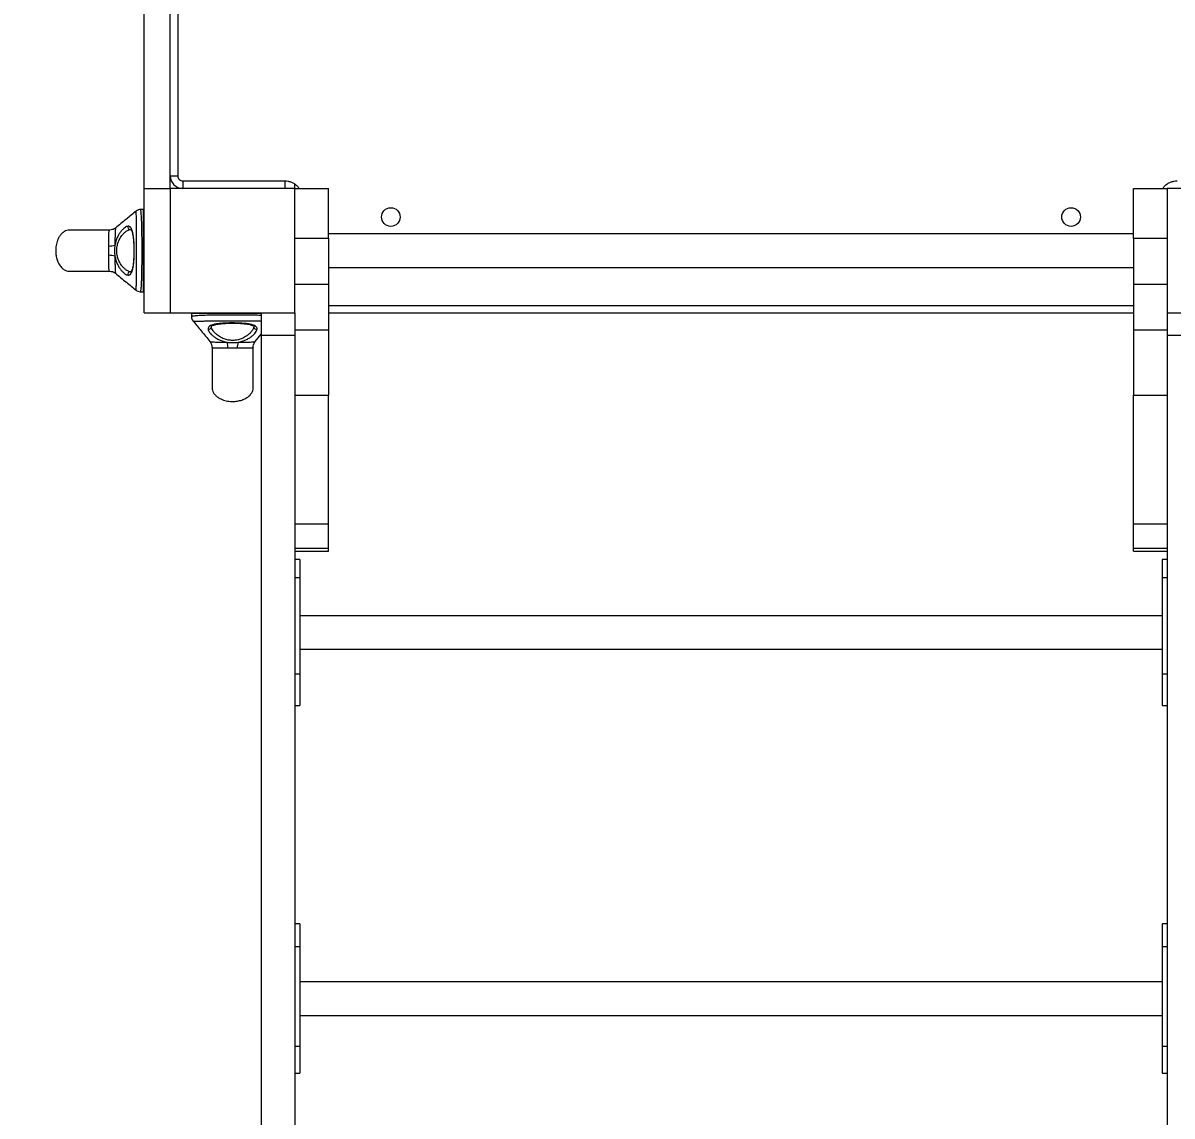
# Model space of a CAD drawing. Header units: millimetres. Extents: x -1410 to 10553, y -1584 to 10089.
# Drawn here: x 4925 to 5847, y 2357 to 3234 of the extents above; entities that cross this region are included whole.
import ezdxf

# ---------------------------------------------------------------- set-up
doc = ezdxf.new("R2010")
doc.units = ezdxf.units.MM
doc.layers.add('DiKom', color=7, linetype='Continuous')
doc.styles.add('style1', font='arial.ttf', dxfattribs={"width": 0.8})
doc.dimstyles.new('1-50', dxfattribs={"dimtxt": 400, "dimasz": 200, "dimexe": 100, "dimexo": 0, "dimgap": 200, "dimtad": 1, "dimtxsty": 'style1', "dimcen": 200, "dimclrd": 7, "dimclre": 7, "dimclrt": 7, "dimadec": 1, "dimazin": 2, "dimtfac": 1, "dimtmove": 0, "dimatfit": 2, "dimfxl": 0, "dimlwd": 25, "dimlwe": 18, "dimarcsym": 0})

# ---------------------------------------------------------------- blocks, each defined once
blk = doc.blocks.new('*D6')
at = {"layer": 'Defpoints', "color": 0, "transparency": 16777216}
for p in [(1052.64, 4838.28), (8552.64, 4538.78), (1052.64, -315.99)]:
    blk.add_point(p, dxfattribs=at)
at = {"layer": 'DiKom', "color": 7, "lineweight": 18, "transparency": 16777216}
for p, q in [((1052.64, 4838.28), (1052.64, -415.99)), ((8552.64, 4538.78), (8552.64, -415.99))]:
    blk.add_line(p, q, dxfattribs=at)
at = {"layer": 'DiKom', "color": 7, "lineweight": 25, "transparency": 16777216}
blk.add_line((8352.64, -315.99), (1252.64, -315.99), dxfattribs=at)
at = {"layer": 'DiKom', "color": 7, "transparency": 16777216}
for points in [[(1252.64, -282.66), (1252.64, -349.33), (1052.64, -315.99)], [(8352.64, -282.66), (8352.64, -349.33), (8552.64, -315.99)]]:
    blk.add_solid(points, dxfattribs=at)
at = {"layer": 'DiKom', "color": 7, "transparency": 16777216, "insert": (5447.5, 88.24), "char_height": 400, "attachment_point": 5, "style": 'style1'}
blk.add_mtext('7500', dxfattribs=at)
blk = doc.blocks.new('*D7')
at = {"layer": 'Defpoints', "color": 0, "transparency": 16777216}
for p in [(2743.2, 6351.78), (728.2, 735.28), (5494.1, 735.28)]:
    blk.add_point(p, dxfattribs=at)
at = {"layer": 'DiKom', "color": 7, "lineweight": 18, "transparency": 16777216}
for p, q in [((2743.2, 6351.78), (628.2, 6351.78)), ((5494.1, 735.28), (628.2, 735.28))]:
    blk.add_line(p, q, dxfattribs=at)
at = {"layer": 'DiKom', "color": 7, "lineweight": 25, "transparency": 16777216}
blk.add_line((728.2, 6151.78), (728.2, 935.28), dxfattribs=at)
at = {"layer": 'DiKom', "color": 7, "transparency": 16777216}
for points in [[(694.87, 6151.78), (761.53, 6151.78), (728.2, 6351.78)], [(694.87, 935.28), (761.53, 935.28), (728.2, 735.28)]]:
    blk.add_solid(points, dxfattribs=at)
at = {"layer": 'DiKom', "color": 7, "transparency": 16777216, "insert": (323.97, 4804.75), "char_height": 400, "attachment_point": 5, "rotation": 90, "style": 'style1'}
blk.add_mtext('5600', dxfattribs=at)
blk = doc.blocks.new('*D8')
at = {"layer": 'Defpoints', "color": 0, "transparency": 16777216}
for p in [(-447.36, 4071.35), (10552.64, 4053.78), (10552.64, -1484.16)]:
    blk.add_point(p, dxfattribs=at)
at = {"layer": 'DiKom', "color": 7, "lineweight": 18, "transparency": 16777216}
for p, q in [((-447.36, 4071.35), (-447.36, -1584.16)), ((10552.64, 4053.78), (10552.64, -1584.16))]:
    blk.add_line(p, q, dxfattribs=at)
at = {"layer": 'DiKom', "color": 7, "lineweight": 25, "transparency": 16777216}
blk.add_line((-247.36, -1484.16), (10352.64, -1484.16), dxfattribs=at)
at = {"layer": 'DiKom', "color": 7, "transparency": 16777216}
for points in [[(-247.36, -1450.83), (-247.36, -1517.5), (-447.36, -1484.16)], [(10352.64, -1450.83), (10352.64, -1517.5), (10552.64, -1484.16)]]:
    blk.add_solid(points, dxfattribs=at)
at = {"layer": 'DiKom', "color": 7, "transparency": 16777216, "insert": (5513.02, -1079.94), "char_height": 400, "attachment_point": 5, "style": 'style1'}
blk.add_mtext('11000', dxfattribs=at)

msp = doc.modelspace()

# ---------------------------------------------------------------- linework, layer by layer
at = {"color": 7, "linetype": 'Continuous', "lineweight": 15}
for p, q in [((5022.198, 3101.777), (5022.198, 3801.777)), ((5043.198, 3101.777), (5043.198, 3801.777)), ((5049.198, 3791.777), (5049.198, 3111.777)), ((5043.198, 3111.777), (5049.198, 3111.777)), ((5022.198, 3101.777), (5043.198, 3101.777)), ((5022.198, 3001.777), (5022.198, 3101.777)), ((5143.198, 3101.777), (5043.198, 3101.777)), ((5043.198, 3101.777), (5043.198, 3001.777)), ((5053.198, 3107.777), (5135.198, 3107.777)), ((5053.198, 3107.777), (5053.198, 3101.777)), ((5135.198, 3107.777), (5135.198, 3101.777)), ((5143.198, 3101.777), (5143.198, 3105.266)), ((5143.198, 3101.777), (5170.198, 3101.777)), ((5143.198, 3001.777), (5143.198, 3101.777)), ((5170.198, 3061.777), (5170.198, 3101.777)), ((5816.198, 3101.777), (5843.198, 3101.777)), ((5816.198, 3061.777), (5816.198, 3101.777)), ((5843.198, 3101.777), (5843.198, 3001.777)), ((5943.198, 3101.777), (5843.198, 3101.777)), ((5019.077, 3084.777), (5019.076, 3084.777)), ((5021.698, 3084.777), (5019.077, 3084.777)), ((5011.033, 3068.763), (5011.329, 3068.777)), ((5816.198, 3065.277), (5170.198, 3065.277)), ((5143.198, 3061.777), (5170.198, 3061.777)), ((5170.198, 3061.777), (5170.198, 3024.881)), ((5816.198, 3061.777), (5843.198, 3061.777)), ((5816.198, 3061.777), (5816.198, 3024.881)), ((5011.326, 3034.777), (5011.012, 3034.793)), ((5012.429, 3035.046), (5011.326, 3034.777)), ((5170.198, 3038.277), (5816.198, 3038.277)), ((5015.717, 3020.007), (5015.727, 3019.994)), ((5019.073, 3018.777), (5021.698, 3018.777)), ((5143.198, 3024.881), (5170.198, 3024.881)), ((5170.198, 3024.881), (5170.198, 2988.206)), ((5816.198, 3024.881), (5843.198, 3024.881)), ((5816.198, 3024.881), (5816.198, 2988.206)), ((5022.198, 3001.777), (5043.198, 3001.777)), ((5043.198, 3001.777), (5143.198, 3001.777)), ((5060.198, 3001.277), (5060.198, 2998.656)), ((5060.198, 2998.656), (5060.198, 2998.655)), ((5116.198, 3001.777), (5116.198, 2983.62)), ((5143.198, 3001.777), (5143.198, 2988.206)), ((5170.198, 3001.777), (5816.198, 3001.777)), ((5843.198, 3001.777), (5843.198, 2988.206)), ((5843.198, 3001.777), (5943.198, 3001.777)), ((5076.212, 2990.612), (5076.198, 2990.908)), ((5109.928, 2992.007), (5110.198, 2990.905)), ((5110.198, 2990.905), (5110.182, 2990.59)), ((5143.198, 2988.206), (5170.198, 2988.206)), ((5143.198, 2988.206), (5143.198, 2937.411)), ((5170.198, 2988.206), (5170.198, 2935.863)), ((5816.198, 2988.206), (5843.198, 2988.206)), ((5816.198, 2988.206), (5816.198, 2935.863)), ((5843.198, 2988.206), (5843.198, 2937.411)), ((5111.349, 2978.78), (5116.198, 2984.66)), ((5143.198, 2983.62), (5116.198, 2983.62)), ((5116.198, 2983.62), (5116.198, 1619.934)), ((5870.198, 2983.62), (5843.198, 2983.62)), ((5143.198, 2937.411), (5143.198, 1670.86)), ((5143.198, 2935.863), (5170.198, 2935.863)), ((5170.198, 2832.683), (5170.198, 2935.863)), ((5816.198, 2935.863), (5843.198, 2935.863)), ((5816.198, 2832.683), (5816.198, 2935.863)), ((5843.198, 2937.411), (5843.198, 1670.86)), ((5143.198, 2832.683), (5170.198, 2832.683)), ((5170.198, 2813.066), (5170.198, 2832.683)), ((5816.198, 2832.683), (5843.198, 2832.683)), ((5816.198, 2813.066), (5816.198, 2832.683)), ((5143.198, 2813.066), (5170.198, 2813.066)), ((5170.198, 2810.757), (5170.198, 2813.066)), ((5816.198, 2813.066), (5843.198, 2813.066)), ((5816.198, 2810.757), (5816.198, 2813.066)), ((5143.198, 2810.757), (5170.198, 2810.757)), ((5147.198, 2804.03), (5143.198, 2804.03)), ((5147.198, 2804.03), (5147.198, 2789.191)), ((5816.198, 2810.757), (5843.198, 2810.757)), ((5843.198, 2804.03), (5839.198, 2804.03)), ((5839.198, 2804.03), (5839.198, 2789.191)), ((5147.198, 2789.191), (5143.198, 2789.191)), ((5147.198, 2789.191), (5147.198, 2711.9)), ((5843.198, 2789.191), (5839.198, 2789.191)), ((5839.198, 2789.191), (5839.198, 2711.9)), ((5839.198, 2758.884), (5147.198, 2758.884)), ((5147.198, 2731.884), (5839.198, 2731.884)), ((5147.198, 2711.9), (5143.198, 2711.9)), ((5147.198, 2711.9), (5147.198, 2686.739)), ((5843.198, 2711.9), (5839.198, 2711.9)), ((5839.198, 2711.9), (5839.198, 2686.739)), ((5143.198, 2686.739), (5147.198, 2686.739)), ((5839.198, 2686.739), (5843.198, 2686.739)), ((5147.198, 2511.477), (5143.198, 2511.477)), ((5147.198, 2511.477), (5147.198, 2493.053)), ((5843.198, 2511.477), (5839.198, 2511.477)), ((5839.198, 2511.477), (5839.198, 2493.053)), ((5147.198, 2493.053), (5143.198, 2493.053)), ((5147.198, 2493.053), (5147.198, 2413.302)), ((5843.198, 2493.053), (5839.198, 2493.053)), ((5839.198, 2493.053), (5839.198, 2413.302)), ((5839.198, 2465.101), (5147.198, 2465.101)), ((5147.198, 2438.101), (5839.198, 2438.101)), ((5147.198, 2413.302), (5143.198, 2413.302)), ((5147.198, 2413.302), (5147.198, 2391.726)), ((5843.198, 2413.302), (5839.198, 2413.302)), ((5839.198, 2413.302), (5839.198, 2391.726)), ((5143.198, 2391.726), (5147.198, 2391.726)), ((5839.198, 2391.726), (5843.198, 2391.726))]:
    msp.add_line(p, q, dxfattribs=at)
at = {"color": 8, "linetype": 'Continuous', "lineweight": 15}
for p, q in [((5021.698, 3051.777), (5021.698, 3084.777)), ((5011.329, 3068.777), (5012.431, 3068.508)), ((5021.698, 3018.777), (5021.698, 3051.777)), ((5170.198, 3007.777), (5816.198, 3007.777)), ((5093.198, 3001.277), (5060.198, 3001.277)), ((5116.198, 3001.277), (5093.198, 3001.277)), ((5076.198, 2990.908), (5076.467, 2992.01))]:
    msp.add_line(p, q, dxfattribs=at)
at = {"color": 7, "linetype": 'Continuous', "lineweight": 15}
for centre in [(5220.198, 3078.777), (5766.198, 3078.777)]:
    msp.add_circle(centre, 7.5, dxfattribs=at)
for centre, radius, start, end in [((5053.198, 3111.777), 10, 180, 270), ((5021.698, 3084.277), 0.5, 0, 90), ((5011.166, 3070.769), 2.011, 160.454406, 266.208892), ((4993.258, 3075.204), 19.753, 271.783682, 286.088094), ((4993.252, 3028.372), 19.728, 73.875175, 88.200832), ((5011.147, 3032.785), 2.013, 93.857161, 199.483767), ((5021.698, 3019.277), 0.5, 270, 0), ((5060.698, 3001.277), 0.5, 90, 180), ((5074.206, 2990.745), 2.011, 250.454345, 356.209754), ((5112.19, 2990.726), 2.013, 183.859289, 289.482476), ((5069.765, 2972.836), 19.758, 1.785834, 16.086443), ((5116.603, 2972.831), 19.729, 163.875198, 178.200426)]:
    msp.add_arc(centre, radius, start, end, dxfattribs=at)
for points, knots in [([(5049.198, 3111.777), (5049.251, 3111.274), (5049.334, 3110.499), (5049.832, 3109.568), (5050.349, 3108.927), (5050.989, 3108.411), (5051.921, 3107.912), (5052.695, 3107.83), (5053.198, 3107.777)], [0, 0, 0, 0, 0.2394526, 0.3683545, 0.5000046, 0.6316397, 0.7605469, 1, 1, 1, 1]), ([(5015.693, 3083.532), (5013.075, 3081.363), (5007.425, 3076.682), (5002.089, 3072.294), (4999.226, 3069.94)], [0, 0, 0, 0, 0.4633422, 1, 1, 1, 1]), ([(5015.729, 3083.478), (5015.712, 3083.482), (5015.647, 3083.496), (5015.626, 3082.889), (5015.627, 3081.706), (5015.661, 3079.945), (5015.705, 3077.701), (5015.753, 3074.993), (5015.799, 3071.871), (5015.839, 3068.393), (5015.872, 3064.608), (5015.896, 3060.6), (5015.912, 3056.428), (5015.915, 3053.593), (5015.916, 3052.175)], [0, 0, 0, 0, 0.0317096, 0.122728, 0.2132396, 0.3021792, 0.39078, 0.4787512, 0.5660141, 0.6535107, 0.7400844, 0.8271141, 0.9134746, 1, 1, 1, 1]), ([(5019.252, 3084.777), (5018.664, 3084.741), (5017.341, 3084.661), (5016.295, 3083.946), (5015.714, 3083.549)], [0, 0, 0, 0, 0.4443499, 1, 1, 1, 1]), ([(5009.271, 3071.442), (5008.852, 3071.358), (5008.018, 3071.19), (5006.577, 3070.293), (5005.053, 3068.97), (5003.486, 3067.199), (5001.966, 3065.024), (5000.593, 3062.447), (4999.434, 3059.519), (4998.966, 3057.324), (4998.731, 3056.225)], [0, 0, 0, 0, 0.1231793, 0.2457228, 0.3696631, 0.4935945, 0.6191774, 0.7452768, 0.8724315, 1, 1, 1, 1]), ([(5014.184, 3052.209), (5014.169, 3053.522), (5014.137, 3056.147), (5013.934, 3059.906), (5013.606, 3063.33), (5013.125, 3066.286), (5012.478, 3068.654), (5011.634, 3070.338), (5010.594, 3071.35), (5009.711, 3071.411), (5009.271, 3071.442)], [0, 0, 0, 0, 0.1260788, 0.2519524, 0.3781149, 0.5032635, 0.6286327, 0.7530035, 0.8768383, 1, 1, 1, 1]), ([(4962.198, 3068.277), (4961.523, 3068.222), (4960.106, 3068.106), (4958.043, 3067.161), (4956.122, 3065.661), (4954.483, 3063.673), (4953.207, 3061.425), (4952.31, 3059.146), (4951.712, 3056.928), (4951.316, 3054.583), (4951.138, 3051.862), (4951.313, 3048.676), (4951.994, 3045.236), (4953.265, 3041.876), (4955.097, 3038.956), (4957.341, 3036.811), (4959.767, 3035.505), (4961.428, 3035.349), (4962.198, 3035.277)], [0, 0, 0, 0, 0.046332, 0.0973782, 0.1534123, 0.213133, 0.2735572, 0.3308293, 0.3813381, 0.4315806, 0.4944355, 0.568713, 0.6508214, 0.7350013, 0.8148891, 0.8859737, 0.9471352, 1, 1, 1, 1]), ([(4994.475, 3068.277), (4993.993, 3068.277), (4991.546, 3068.277), (4987.843, 3068.277), (4983.612, 3068.277), (4980.46, 3068.277), (4977.895, 3068.277), (4975.707, 3068.277), (4973.552, 3068.277), (4971.431, 3068.277), (4969.255, 3068.277), (4967.131, 3068.277), (4965.182, 3068.277), (4963.574, 3068.277), (4962.43, 3068.277), (4962.278, 3068.277), (4962.198, 3068.277)], [0, 0, 0, 0, 0.020933, 0.1064437, 0.1818465, 0.2432847, 0.2897306, 0.3429451, 0.3919267, 0.4493827, 0.5159666, 0.5923446, 0.678971, 0.7760243, 0.8833159, 1, 1, 1, 1]), ([(4993.872, 3055.461), (4993.874, 3056.391), (4993.877, 3058.227), (4993.884, 3060.784), (4993.893, 3063.055), (4993.915, 3064.958), (4993.965, 3066.454), (4994.065, 3067.504), (4994.227, 3068.156), (4994.385, 3068.237), (4994.462, 3068.277)], [0, 0, 0, 0, 0.1500468, 0.2961591, 0.4337455, 0.5636204, 0.6846068, 0.7965074, 0.9000154, 1, 1, 1, 1]), ([(4999.264, 3069.97), (4998.479, 3069.443), (4997.049, 3068.485), (4995.244, 3068.342), (4994.43, 3068.277)], [0, 0, 0, 0, 0.5489326, 1, 1, 1, 1]), ([(5011.012, 3034.793), (5010.691, 3034.85), (5010.053, 3034.964), (5008.978, 3035.464), (5007.938, 3036.127), (5006.955, 3036.905), (5006.069, 3037.715), (5005.187, 3038.641), (5004.211, 3039.812), (5003.195, 3041.26), (5002.197, 3043.034), (5001.424, 3044.826), (5000.863, 3046.586), (5000.357, 3048.825), (5000.143, 3051.185), (5000.249, 3053.548), (5000.483, 3055.283), (5000.865, 3056.973), (5001.429, 3058.737), (5002.207, 3060.534), (5003.209, 3062.312), (5004.172, 3063.68), (5005.015, 3064.705), (5005.753, 3065.513), (5006.472, 3066.213), (5007.197, 3066.841), (5008.209, 3067.621), (5009.56, 3068.451), (5010.542, 3068.659), (5011.033, 3068.763)], [0, 0, 0, 0, 0.041222, 0.0821281, 0.1250208, 0.1561728, 0.1875285, 0.2187591, 0.249823, 0.2930523, 0.3339908, 0.3746552, 0.4065841, 0.4373156, 0.4995279, 0.5305492, 0.5619891, 0.5927439, 0.6247054, 0.6655913, 0.7066868, 0.7500095, 0.7745884, 0.7981953, 0.8286878, 0.8507071, 0.8752623, 0.9375802, 1, 1, 1, 1]), ([(5011.96, 3068.306), (5011.949, 3068.295), (5011.928, 3068.272), (5012.176, 3067.878), (5012.527, 3067.046), (5012.982, 3065.398), (5013.344, 3063.425), (5013.639, 3061.046), (5013.862, 3058.259), (5014.003, 3055.095), (5014.051, 3051.596), (5013.991, 3048.019), (5013.824, 3044.707), (5013.579, 3041.958), (5013.283, 3039.773), (5012.938, 3037.999), (5012.614, 3036.823), (5012.277, 3035.936), (5012.083, 3035.568), (5012.145, 3035.46), (5012.177, 3035.403)], [0, 0, 0, 0, 0.0184324, 0.0380095, 0.106458, 0.1663696, 0.2266208, 0.2895094, 0.3554424, 0.4263929, 0.5016988, 0.5819116, 0.6581547, 0.7255845, 0.7832961, 0.8368759, 0.8926563, 0.9219087, 0.9591823, 1, 1, 1, 1]), ([(4993.871, 3048.09), (4993.895, 3049.319), (4993.942, 3051.776), (4993.896, 3054.233), (4993.872, 3055.461)], [0, 0, 0, 0, 0.5000065, 1, 1, 1, 1]), ([(4998.731, 3056.225), (4998.576, 3054.742), (4998.266, 3051.775), (4998.576, 3048.808), (4998.731, 3047.324)], [0, 0, 0, 0, 0.499972, 1, 1, 1, 1]), ([(4994.453, 3035.277), (4994.376, 3035.316), (4994.216, 3035.397), (4994.058, 3036.045), (4993.961, 3037.091), (4993.913, 3038.582), (4993.892, 3040.487), (4993.882, 3042.764), (4993.875, 3045.326), (4993.873, 3047.16), (4993.871, 3048.09)], [0, 0, 0, 0, 0.0991555, 0.2031798, 0.3146474, 0.4351773, 0.5656011, 0.7040188, 0.8499584, 1, 1, 1, 1]), ([(4998.731, 3047.324), (4998.965, 3046.227), (4999.431, 3044.041), (5000.584, 3041.119), (5001.948, 3038.554), (5003.463, 3036.38), (5005.021, 3034.613), (5006.547, 3033.281), (5007.99, 3032.374), (5008.83, 3032.2), (5009.25, 3032.113)], [0, 0, 0, 0, 0.1276194, 0.2541802, 0.3806188, 0.505084, 0.6296233, 0.7528801, 0.8764553, 1, 1, 1, 1]), ([(5009.25, 3032.113), (5009.704, 3032.144), (5010.615, 3032.205), (5011.679, 3033.273), (5012.534, 3035.05), (5013.183, 3037.548), (5013.658, 3040.652), (5013.974, 3044.234), (5014.161, 3048.145), (5014.177, 3050.851), (5014.184, 3052.209)], [0, 0, 0, 0, 0.1234474, 0.2471602, 0.3720042, 0.4967756, 0.6223027, 0.7482485, 0.873771, 1, 1, 1, 1]), ([(4962.198, 3035.277), (4962.278, 3035.277), (4962.43, 3035.277), (4963.574, 3035.277), (4965.182, 3035.277), (4967.131, 3035.277), (4969.255, 3035.277), (4971.431, 3035.277), (4973.552, 3035.277), (4975.544, 3035.277), (4977.355, 3035.277), (4979.112, 3035.277), (4981.074, 3035.277), (4983.874, 3035.277), (4987.843, 3035.277), (4991.544, 3035.277), (4993.989, 3035.277), (4994.468, 3035.277)], [0, 0, 0, 0, 0.1166933, 0.2239934, 0.3210544, 0.4076876, 0.4840717, 0.5506608, 0.6081214, 0.6571068, 0.6982487, 0.7323753, 0.7706352, 0.8182304, 0.8936391, 0.9791566, 1, 1, 1, 1]), ([(4994.421, 3035.277), (4995.221, 3035.214), (4997.028, 3035.074), (4998.464, 3034.111), (4999.264, 3033.575)], [0, 0, 0, 0, 0.4431673, 1, 1, 1, 1]), ([(4999.202, 3033.626), (5002.116, 3031.223), (5007.691, 3026.626), (5013.13, 3022.136), (5015.725, 3019.992)], [0, 0, 0, 0, 0.5226788, 1, 1, 1, 1]), ([(5015.711, 3020.006), (5016.151, 3019.69), (5017.171, 3018.956), (5018.494, 3018.842), (5019.246, 3018.777)], [0, 0, 0, 0, 0.4310416, 1, 1, 1, 1]), ([(5060.198, 2998.831), (5060.234, 2998.243), (5060.314, 2996.92), (5061.029, 2995.874), (5061.426, 2995.293)], [0, 0, 0, 0, 0.4443619, 1, 1, 1, 1]), ([(5061.443, 2995.272), (5063.612, 2992.654), (5068.292, 2987.004), (5072.68, 2981.668), (5075.035, 2978.805)], [0, 0, 0, 0, 0.4633423, 1, 1, 1, 1]), ([(5061.496, 2995.307), (5061.493, 2995.291), (5061.478, 2995.226), (5062.085, 2995.205), (5063.269, 2995.205), (5065.029, 2995.24), (5067.274, 2995.284), (5069.981, 2995.332), (5073.104, 2995.377), (5076.582, 2995.418), (5080.367, 2995.451), (5084.375, 2995.475), (5088.547, 2995.491), (5091.381, 2995.493), (5092.8, 2995.495)], [0, 0, 0, 0, 0.0317098, 0.1227277, 0.2132401, 0.302179, 0.3907798, 0.4787517, 0.5660151, 0.653511, 0.7400846, 0.8271144, 0.9134765, 1, 1, 1, 1]), ([(5092.766, 2993.763), (5091.453, 2993.748), (5088.828, 2993.716), (5085.069, 2993.513), (5081.645, 2993.185), (5078.689, 2992.704), (5076.32, 2992.057), (5074.636, 2991.213), (5073.625, 2990.173), (5073.563, 2989.29), (5073.533, 2988.85)], [0, 0, 0, 0, 0.1260802, 0.2519537, 0.3781164, 0.5032636, 0.628634, 0.7530044, 0.8768382, 1, 1, 1, 1]), ([(5073.533, 2988.85), (5073.617, 2988.431), (5073.785, 2987.596), (5074.682, 2986.156), (5076.005, 2984.632), (5077.775, 2983.065), (5079.95, 2981.545), (5082.527, 2980.172), (5085.456, 2979.013), (5087.65, 2978.545), (5088.75, 2978.31)], [0, 0, 0, 0, 0.1231794, 0.2457236, 0.3696631, 0.4935945, 0.6191787, 0.7452771, 0.8724301, 1, 1, 1, 1]), ([(5110.182, 2990.59), (5110.125, 2990.27), (5110.011, 2989.631), (5109.511, 2988.557), (5108.848, 2987.517), (5108.07, 2986.533), (5107.26, 2985.648), (5106.334, 2984.765), (5105.162, 2983.79), (5103.714, 2982.774), (5101.94, 2981.776), (5100.149, 2981.002), (5098.389, 2980.441), (5096.15, 2979.935), (5093.789, 2979.721), (5091.427, 2979.828), (5089.691, 2980.062), (5088.002, 2980.444), (5086.238, 2981.008), (5084.441, 2981.786), (5082.663, 2982.788), (5081.295, 2983.751), (5080.27, 2984.594), (5079.462, 2985.331), (5078.762, 2986.05), (5078.133, 2986.776), (5077.354, 2987.788), (5076.524, 2989.139), (5076.316, 2990.12), (5076.212, 2990.612)], [0, 0, 0, 0, 0.0412219, 0.0821283, 0.1250211, 0.1561722, 0.1875295, 0.2187593, 0.2498234, 0.2930525, 0.3339914, 0.3746553, 0.4065837, 0.437315, 0.4995286, 0.5305496, 0.5619885, 0.5927429, 0.6247052, 0.6655914, 0.7066871, 0.7500092, 0.7745883, 0.798195, 0.8286871, 0.8507069, 0.8752621, 0.93758, 1, 1, 1, 1]), ([(5076.669, 2991.538), (5076.68, 2991.528), (5076.703, 2991.506), (5077.097, 2991.755), (5077.929, 2992.106), (5079.577, 2992.561), (5081.55, 2992.923), (5083.929, 2993.218), (5086.716, 2993.441), (5089.88, 2993.582), (5093.378, 2993.63), (5096.955, 2993.57), (5100.267, 2993.403), (5103.017, 2993.157), (5105.202, 2992.862), (5106.975, 2992.517), (5108.151, 2992.193), (5109.039, 2991.856), (5109.407, 2991.661), (5109.515, 2991.724), (5109.571, 2991.756)], [0, 0, 0, 0, 0.0184323, 0.0380097, 0.1064585, 0.1663699, 0.2266201, 0.2895089, 0.3554421, 0.426393, 0.5016983, 0.5819129, 0.6581543, 0.7255856, 0.7832953, 0.8368754, 0.892657, 0.9219093, 0.9591826, 1, 1, 1, 1]), ([(5112.861, 2988.828), (5112.831, 2989.283), (5112.77, 2990.194), (5111.702, 2991.258), (5109.925, 2992.113), (5107.426, 2992.762), (5104.323, 2993.236), (5100.741, 2993.553), (5096.83, 2993.74), (5094.123, 2993.755), (5092.766, 2993.763)], [0, 0, 0, 0, 0.1234479, 0.2471608, 0.3720038, 0.4967771, 0.6223034, 0.7482474, 0.8737717, 1, 1, 1, 1]), ([(5097.651, 2978.31), (5098.748, 2978.544), (5100.934, 2979.009), (5103.856, 2980.163), (5106.42, 2981.527), (5108.595, 2983.042), (5110.362, 2984.6), (5111.694, 2986.126), (5112.6, 2987.569), (5112.774, 2988.409), (5112.861, 2988.828)], [0, 0, 0, 0, 0.1276223, 0.2541801, 0.3806183, 0.5050851, 0.6296225, 0.7528799, 0.876456, 1, 1, 1, 1]), ([(5075.005, 2978.843), (5075.531, 2978.058), (5076.49, 2976.628), (5076.633, 2974.823), (5076.698, 2974.009)], [0, 0, 0, 0, 0.5489272, 1, 1, 1, 1]), ([(5076.698, 2974.053), (5076.698, 2973.572), (5076.698, 2971.125), (5076.698, 2967.422), (5076.698, 2963.191), (5076.698, 2960.039), (5076.698, 2957.474), (5076.698, 2955.286), (5076.698, 2953.131), (5076.698, 2951.009), (5076.698, 2948.834), (5076.698, 2946.71), (5076.698, 2944.761), (5076.698, 2943.153), (5076.698, 2942.009), (5076.698, 2941.856), (5076.698, 2941.777)], [0, 0, 0, 0, 0.0209337, 0.106444, 0.1818467, 0.2432854, 0.2897306, 0.3429458, 0.3919269, 0.4493831, 0.5159668, 0.5923448, 0.6789714, 0.7760243, 0.8833159, 1, 1, 1, 1]), ([(5089.514, 2973.451), (5088.584, 2973.453), (5086.748, 2973.456), (5084.19, 2973.462), (5081.919, 2973.472), (5080.017, 2973.494), (5078.521, 2973.544), (5077.471, 2973.643), (5076.819, 2973.806), (5076.738, 2973.963), (5076.698, 2974.041)], [0, 0, 0, 0, 0.1500459, 0.2961619, 0.4337465, 0.5636219, 0.684608, 0.7965086, 0.9000164, 1, 1, 1, 1]), ([(5088.75, 2978.31), (5090.233, 2978.155), (5093.2, 2977.845), (5096.167, 2978.155), (5097.651, 2978.31)], [0, 0, 0, 0, 0.4999652, 1, 1, 1, 1]), ([(5096.884, 2973.45), (5095.656, 2973.474), (5093.199, 2973.52), (5090.742, 2973.474), (5089.514, 2973.451)], [0, 0, 0, 0, 0.4999995, 1, 1, 1, 1]), ([(5109.698, 2974.032), (5109.659, 2973.954), (5109.578, 2973.795), (5108.93, 2973.636), (5107.884, 2973.54), (5106.393, 2973.492), (5104.488, 2973.471), (5102.211, 2973.461), (5099.649, 2973.454), (5097.814, 2973.451), (5096.884, 2973.45)], [0, 0, 0, 0, 0.0991551, 0.2031794, 0.3146486, 0.435176, 0.5656001, 0.7040187, 0.8499557, 1, 1, 1, 1]), ([(5109.698, 2974), (5109.76, 2974.8), (5109.901, 2976.607), (5110.864, 2978.043), (5111.4, 2978.842)], [0, 0, 0, 0, 0.4431635, 1, 1, 1, 1]), ([(5109.698, 2941.777), (5109.698, 2941.856), (5109.698, 2942.009), (5109.698, 2943.153), (5109.698, 2944.761), (5109.698, 2946.71), (5109.698, 2948.834), (5109.698, 2951.009), (5109.698, 2953.131), (5109.698, 2955.123), (5109.698, 2956.934), (5109.698, 2958.69), (5109.698, 2960.653), (5109.698, 2963.453), (5109.698, 2967.422), (5109.698, 2971.123), (5109.698, 2973.568), (5109.698, 2974.047)], [0, 0, 0, 0, 0.1166934, 0.2239936, 0.3210543, 0.4076878, 0.4840719, 0.5506609, 0.6081217, 0.6571067, 0.6982495, 0.7323761, 0.7706353, 0.8182308, 0.8936395, 0.9791567, 1, 1, 1, 1]), ([(5076.698, 2941.777), (5076.753, 2941.102), (5076.869, 2939.685), (5077.813, 2937.621), (5079.314, 2935.701), (5081.301, 2934.062), (5083.55, 2932.786), (5085.828, 2931.889), (5088.047, 2931.29), (5090.392, 2930.895), (5093.112, 2930.717), (5096.299, 2930.892), (5099.739, 2931.573), (5103.099, 2932.844), (5106.018, 2934.675), (5108.164, 2936.92), (5109.469, 2939.345), (5109.625, 2941.007), (5109.698, 2941.777)], [0, 0, 0, 0, 0.0463335, 0.0973776, 0.1534123, 0.2131332, 0.2735563, 0.3308302, 0.3813377, 0.4315814, 0.4944342, 0.5687123, 0.6508222, 0.7350014, 0.8148892, 0.8859728, 0.9471345, 1, 1, 1, 1])]:
    msp.add_open_spline(points, degree=3, knots=knots, dxfattribs=at)
at = {"color": 8, "linetype": 'Continuous', "lineweight": 15}
for points, knots in [([(5135.198, 3107.777), (5136.052, 3107.731), (5137.81, 3107.637), (5140.422, 3106.86), (5142.921, 3105.561), (5145.083, 3103.86), (5146.15, 3102.432), (5146.64, 3101.777)], [0, 0, 0, 0, 0.1905531, 0.3925203, 0.602885, 0.8177121, 1, 1, 1, 1]), ([(5839.755, 3101.777), (5840.245, 3102.432), (5841.313, 3103.86), (5843.475, 3105.561), (5845.974, 3106.86), (5848.586, 3107.637), (5850.344, 3107.731), (5851.198, 3107.777)], [0, 0, 0, 0, 0.1822892, 0.3971127, 0.6074784, 0.8094457, 1, 1, 1, 1]), ([(5020.531, 3051.777), (5020.53, 3053.381), (5020.526, 3056.574), (5020.496, 3061.239), (5020.447, 3065.663), (5020.384, 3069.4), (5020.313, 3072.466), (5020.239, 3074.928), (5020.142, 3077.451), (5020.013, 3079.864), (5019.857, 3081.798), (5019.697, 3083.115), (5019.538, 3083.968), (5019.339, 3084.634), (5019.172, 3084.715), (5019.073, 3084.764)], [0, 0, 0, 0, 0.0926575, 0.184413, 0.2752635, 0.3652119, 0.4302596, 0.4936746, 0.5554532, 0.6450183, 0.7309158, 0.7933301, 0.8542786, 0.9137627, 1, 1, 1, 1]), ([(4999.236, 3069.928), (4999.229, 3069.919), (4999.21, 3069.896), (4999.172, 3069.673), (4999.132, 3069.371), (4999.098, 3069.073), (4999.066, 3068.736), (4999.034, 3068.357), (4999.006, 3067.977), (4998.977, 3067.521), (4998.951, 3067.055), (4998.904, 3066.081), (4998.843, 3064.389), (4998.788, 3061.875), (4998.751, 3059.128), (4998.738, 3057.223), (4998.731, 3056.225)], [0, 0, 0, 0, 0.0458247, 0.1238155, 0.1570612, 0.1972737, 0.2442671, 0.2703399, 0.3100157, 0.3476691, 0.3834933, 0.4174984, 0.5599008, 0.7089156, 0.8476334, 1, 1, 1, 1]), ([(4998.731, 3047.324), (4998.739, 3046.13), (4998.756, 3043.776), (4998.807, 3040.541), (4998.886, 3037.774), (4998.993, 3035.63), (4999.112, 3034.258), (4999.208, 3033.623), (4999.227, 3033.654), (4999.233, 3033.664)], [0, 0, 0, 0, 0.181319, 0.357697, 0.5238951, 0.6775902, 0.81661, 0.9425769, 1, 1, 1, 1]), ([(5015.916, 3052.175), (5015.916, 3051.742), (5015.916, 3050.572), (5015.913, 3048.364), (5015.905, 3045.286), (5015.891, 3041.963), (5015.868, 3038.62), (5015.841, 3035.44), (5015.808, 3032.455), (5015.771, 3029.751), (5015.742, 3027.938), (5015.72, 3026.7), (5015.706, 3025.963), (5015.693, 3025.25), (5015.679, 3024.562), (5015.666, 3023.905), (5015.645, 3022.831), (5015.623, 3021.557), (5015.625, 3020.731), (5015.646, 3020.357), (5015.66, 3020.205), (5015.679, 3020.093), (5015.697, 3020.027), (5015.712, 3020.011), (5015.717, 3020.007)], [0, 0, 0, 0, 0.0260266, 0.0703201, 0.1328166, 0.2128849, 0.2766049, 0.348885, 0.4288399, 0.4947131, 0.5654527, 0.5899818, 0.6150493, 0.6407041, 0.6670027, 0.6940235, 0.7216818, 0.8097617, 0.8989041, 0.9215938, 0.944298, 0.966985, 0.989709, 1, 1, 1, 1]), ([(5019.066, 3018.814), (5019.099, 3018.804), (5019.204, 3018.773), (5019.393, 3019.084), (5019.623, 3019.912), (5019.812, 3021.33), (5019.953, 3022.941), (5020.058, 3024.537), (5020.169, 3026.747), (5020.279, 3029.766), (5020.364, 3033.21), (5020.422, 3036.445), (5020.462, 3039.275), (5020.498, 3042.752), (5020.525, 3046.933), (5020.529, 3050.153), (5020.531, 3051.777)], [0, 0, 0, 0, 0.0272303, 0.0869738, 0.1764281, 0.2692659, 0.3258076, 0.3840611, 0.4440248, 0.5371365, 0.6340978, 0.6934329, 0.7534341, 0.8141009, 0.9063013, 1, 1, 1, 1]), ([(5093.198, 3000.11), (5091.594, 3000.108), (5088.401, 3000.105), (5083.736, 3000.075), (5079.312, 3000.026), (5075.575, 2999.963), (5072.509, 2999.892), (5070.046, 2999.818), (5067.524, 2999.72), (5065.111, 2999.592), (5063.176, 2999.436), (5061.859, 2999.276), (5061.006, 2999.117), (5060.341, 2998.918), (5060.259, 2998.751), (5060.211, 2998.652)], [0, 0, 0, 0, 0.0926596, 0.1844137, 0.2752638, 0.3652116, 0.4302605, 0.4936742, 0.5554535, 0.6450185, 0.730916, 0.7933305, 0.8542788, 0.9137626, 1, 1, 1, 1]), ([(5116.198, 2999.814), (5115.862, 2999.827), (5114.378, 2999.883), (5111.75, 2999.942), (5108.532, 3000.001), (5105.699, 3000.04), (5102.223, 3000.076), (5098.042, 3000.104), (5094.821, 3000.108), (5093.198, 3000.11)], [0, 0, 0, 0, 0.0576484, 0.2550539, 0.3758579, 0.4980146, 0.621525, 0.8092392, 1, 1, 1, 1]), ([(5092.8, 2995.495), (5093.233, 2995.495), (5094.403, 2995.495), (5096.61, 2995.492), (5099.689, 2995.484), (5103.011, 2995.469), (5106.354, 2995.447), (5109.538, 2995.42), (5112.508, 2995.387), (5114.765, 2995.357), (5115.846, 2995.339), (5116.198, 2995.333)], [0, 0, 0, 0, 0.0494244, 0.1335357, 0.2522115, 0.4042555, 0.5252551, 0.6625081, 0.8143355, 0.939425, 1, 1, 1, 1]), ([(5075.047, 2978.815), (5075.056, 2978.808), (5075.079, 2978.789), (5075.301, 2978.75), (5075.604, 2978.711), (5075.902, 2978.677), (5076.238, 2978.645), (5076.617, 2978.613), (5076.997, 2978.585), (5077.454, 2978.556), (5077.92, 2978.53), (5078.894, 2978.483), (5080.586, 2978.422), (5083.1, 2978.367), (5085.847, 2978.33), (5087.752, 2978.317), (5088.75, 2978.31)], [0, 0, 0, 0, 0.0458244, 0.1238162, 0.1570619, 0.1972736, 0.2442684, 0.2703393, 0.3100164, 0.3476678, 0.3834937, 0.4174971, 0.5599021, 0.7089148, 0.8476327, 1, 1, 1, 1]), ([(5097.651, 2978.31), (5098.844, 2978.318), (5101.199, 2978.334), (5104.433, 2978.386), (5107.201, 2978.465), (5109.345, 2978.572), (5110.717, 2978.691), (5111.352, 2978.787), (5111.32, 2978.806), (5111.31, 2978.812)], [0, 0, 0, 0, 0.18132, 0.3576981, 0.5238932, 0.6775912, 0.8166117, 0.9425772, 1, 1, 1, 1])]:
    msp.add_open_spline(points, degree=3, knots=knots, dxfattribs=at)

# ---------------------------------------------------------------- dimensions: what is measured, and where the dimension line sits
at = {"layer": 'DiKom', "color": 3}
dim = msp.add_linear_dim(base=(728.199, 735.276), p1=(2743.198, 6351.777), p2=(5494.104, 735.276), angle=90, text='5600', dimstyle='1-50', override={"dimdec": 0}, dxfattribs=at)
dim.commit()
dim.dimension.update_dxf_attribs({"geometry": '*D7', "text_midpoint": (728.199, 4804.752), "dimtype": 160})
for base, p1, p2, picture, middle in [((1052.642, -315.992), (8552.642, 4538.777), (1052.642, 4838.276), '*D6', (5447.5, -315.992)), ((10552.642, -1484.165), (-447.358, 4071.346), (10552.642, 4053.777), '*D8', (5513.016, -1484.165))]:
    dim = msp.add_linear_dim(base=base, p1=p1, p2=p2, dimstyle='1-50', dxfattribs=at)
    dim.commit()
    dim.dimension.update_dxf_attribs({"geometry": picture, "text_midpoint": middle, "dimtype": 160})

doc.saveas('drawing.dxf')
